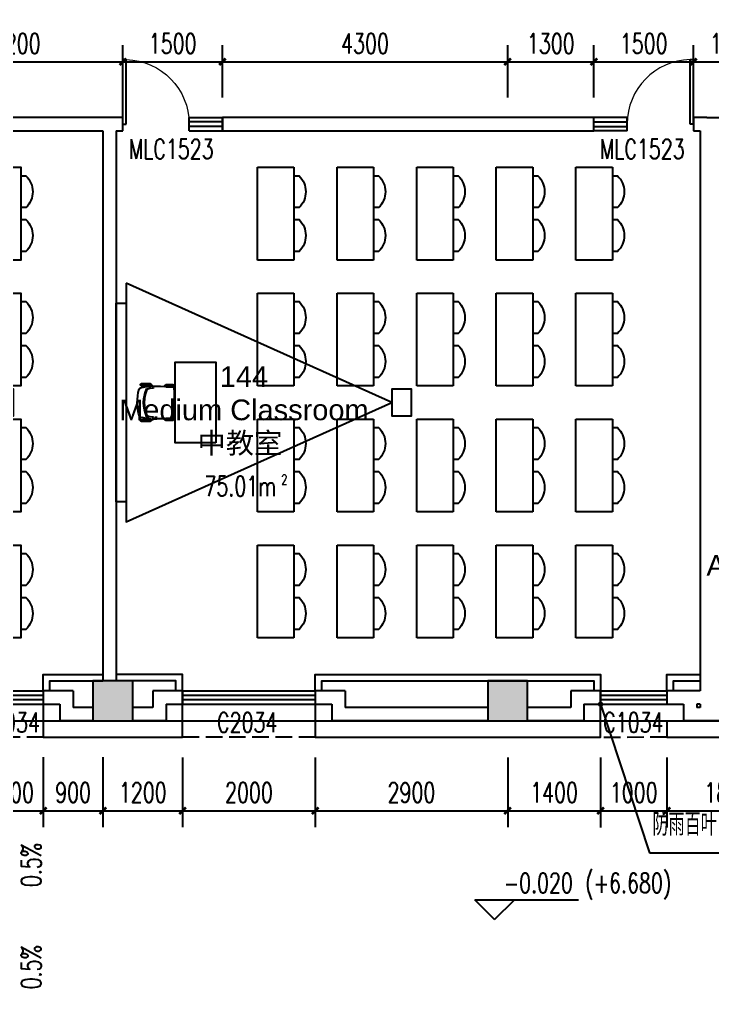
# Model space of a CAD drawing. Header units: inches. Extents: x -97096 to 280004, y -37912 to 97116.
# Drawn here: x -28359 to -17912, y 25900 to 40579 of the extents above; entities that cross this region are included whole.
import ezdxf
from ezdxf.enums import TextEntityAlignment as Align

# ---------------------------------------------------------------- set-up
doc = ezdxf.new("R2010")
doc.units = ezdxf.units.IN
doc.header["$LTSCALE"] = 1000
doc.header["$MEASUREMENT"] = 0
doc.linetypes.add('DASH', pattern=[0.35, 0.25, -0.1])
for name, color, linetype in [('A-DETL-NOTE', 1, 'Continuous'), ('an-above', 253, 'DASH'), ('an-furniture', 253, 'Continuous'), ('COLUMN', 2, 'Continuous'), ('DIM_ELEV', 3, 'Continuous'), ('DIM_LEAD', 3, 'Continuous'), ('DIM_SYMB', 3, 'Continuous'), ('PUB_DIM', 3, 'Continuous'), ('PUB_HATCH', 253, 'Continuous'), ('PUB_TEXT', 7, 'Continuous'), ('SEE', 5, 'Continuous'), ('SLAB', 60, 'Continuous'), ('SPACE', 7, 'Continuous'), ('SURFACE', 6, 'Continuous'), ('SURFACE-INT', 62, 'Continuous'), ('WALL', 2, 'Continuous'), ('WINDOW', 4, 'Continuous'), ('WINDOW_TEXT', 7, 'Continuous')]:
    doc.layers.add(name, color=color, linetype=linetype)
doc.styles.add('510p-01$0$Arial_2', font='arial.ttf', dxfattribs={"height": 6.392964})
doc.styles.add('_TCH_DIM', font='SIMPLEX', dxfattribs={"bigfont": 'GBCBIG'})
doc.styles.add('_TCH_DIM_T3', font='SIMPLEX', dxfattribs={"width": 0.705882, "bigfont": 'GBCBIG'})
doc.styles.add('_TCH_SPACE', font='SIMPLEX', dxfattribs={"bigfont": 'GBCBIG'})
doc.styles.add('_TCH_WINDOW', font='SIMPLEX', dxfattribs={"bigfont": 'GBCBIG'})
doc.dimstyles.new('_TCH_ARCH&&100', dxfattribs={"dimtxt": 297.5, "dimasz": 100, "dimexe": 250, "dimexo": 300, "dimgap": 126.25, "dimtad": 1, "dimdec": 0, "dimzin": 0, "dimdsep": 46, "dimtxsty": '_TCH_DIM_T3', "dimblk": 'ARCHTICK', "dimcen": 0.09, "dimclrt": 7, "dimazin": 2, "dimtfac": 1, "dimtdec": 0, "dimtix": 1, "dimtmove": 2, "dimatfit": 3, "dimfxl": 1, "dimtolj": 1, "dimtzin": 0, "dimarcsym": 0})

# ---------------------------------------------------------------- blocks, each defined once
blk = doc.blocks.new('sm-clsrm')
at = {"layer": 'an-furniture'}
for points in [[(-4013, 1850), (-4563, 1850), (-4563, 3250), (-4013, 3250)], [(-2813, 1850), (-3363, 1850), (-3363, 3250), (-2813, 3250)], [(-1613, 1850), (-2163, 1850), (-2163, 3250), (-1613, 3250)], [(-152, -2100), (-152, 1500), (-4152, -300), (-4152, -100), (-4452, -100), (-4452, -500), (-4152, -500), (-4152, -300)], [(-4013, -50), (-4563, -50), (-4563, 1350), (-4013, 1350)], [(-2813, -50), (-3363, -50), (-3363, 1350), (-2813, 1350)], [(-1613, -50), (-2163, -50), (-2163, 1350), (-1613, 1350)], [(-152, 1200), (0, 1200), (0, -1800), (-152, -1800)], [(-4013, -1950), (-4563, -1950), (-4563, -550), (-4013, -550)], [(-2813, -1950), (-3363, -1950), (-3363, -550), (-2813, -550)], [(-1613, -1950), (-2163, -1950), (-2163, -550), (-1613, -550)], [(-4013, -3850), (-4563, -3850), (-4563, -2450), (-4013, -2450)], [(-2813, -3850), (-3363, -3850), (-3363, -2450), (-2813, -2450)], [(-1613, -3850), (-2163, -3850), (-2163, -2450), (-1613, -2450)]]:
    blk.add_lwpolyline(points, close=True, dxfattribs=at)
for points in [[(-4563, 2640), (-4639, 2640, -0.421053), (-4639, 3122), (-4563, 3122)], [(-3363, 2640), (-3439, 2640, -0.421053), (-3439, 3122), (-3363, 3122)], [(-2163, 2640), (-2239, 2640, -0.421053), (-2239, 3122), (-2163, 3122)], [(-4563, 1978), (-4639, 1978, -0.421053), (-4639, 2460), (-4563, 2460)], [(-3363, 1978), (-3439, 1978, -0.421053), (-3439, 2460), (-3363, 2460)], [(-2163, 1978), (-2239, 1978, -0.421053), (-2239, 2460), (-2163, 2460)], [(-4563, 740), (-4639, 740, -0.421053), (-4639, 1222), (-4563, 1222)], [(-3363, 740), (-3439, 740, -0.421053), (-3439, 1222), (-3363, 1222)], [(-2163, 740), (-2239, 740, -0.421053), (-2239, 1222), (-2163, 1222)], [(-4563, 78), (-4639, 78, -0.421053), (-4639, 560), (-4563, 560)], [(-3363, 78), (-3439, 78, -0.421053), (-3439, 560), (-3363, 560)], [(-2163, 78), (-2239, 78, -0.421053), (-2239, 560), (-2163, 560)], [(-4563, -1160), (-4639, -1160, -0.421053), (-4639, -678), (-4563, -678)], [(-3363, -1160), (-3439, -1160, -0.421053), (-3439, -678), (-3363, -678)], [(-2163, -1160), (-2239, -1160, -0.421053), (-2239, -678), (-2163, -678)], [(-4563, -1822), (-4639, -1822, -0.421053), (-4639, -1340), (-4563, -1340)], [(-3363, -1822), (-3439, -1822, -0.421053), (-3439, -1340), (-3363, -1340)], [(-2163, -1822), (-2239, -1822, -0.421053), (-2239, -1340), (-2163, -1340)], [(-4563, -3060), (-4639, -3060, -0.421053), (-4639, -2578), (-4563, -2578)], [(-3363, -3060), (-3439, -3060, -0.421053), (-3439, -2578), (-3363, -2578)], [(-2163, -3060), (-2239, -3060, -0.421053), (-2239, -2578), (-2163, -2578)], [(-4563, -3722), (-4639, -3722, -0.421053), (-4639, -3240), (-4563, -3240)], [(-3363, -3722), (-3439, -3722, -0.421053), (-3439, -3240), (-3363, -3240)], [(-2163, -3722), (-2239, -3722, -0.421053), (-2239, -3240), (-2163, -3240)]]:
    blk.add_lwpolyline(points, format="xyb", dxfattribs=at)
blk = doc.blocks.new('Chair_Meeting - 4 Legs - 4 Legs-394861-Furniture Plan - Level 2')
at = {"layer": 'an-furniture'}
for p, q in [((-10.57, 10.31), (-10.57, 6.03)), ((-10.57, 10.31), (-10.57, 6.03)), ((-9.83, -4.1), (-9.26, 9.91)), ((-9.7, 10.3), (-9.7, 6.03)), ((-9.7, 6.03), (-9.7, 10.3)), ((-9.26, 9.91), (-9.42, 5.89)), ((9.26, 9.91), (9.83, -4.1)), ((9.42, 5.89), (9.26, 9.91)), ((9.7, 10.31), (9.7, 6.03)), ((9.7, 10.31), (9.7, 6.03)), ((10.57, 10.31), (10.57, 6.03)), ((10.57, 6.03), (10.57, 10.31)), ((-9.46, 5.01), (-9.75, -2.13)), ((9.75, -2.13), (9.46, 5.01)), ((-11.06, -8.69), (-11.06, -3.19)), ((-11.06, -3.19), (-11.06, -8.69)), ((-10.2, -8.69), (-10.2, -3.19)), ((-10.2, -8.69), (-10.2, -3.19)), ((-9.78, -3.01), (-9.83, -4.1)), ((-8.9, -8.24), (-9.78, -4.61)), ((-9.78, -4.61), (-8.9, -8.24)), ((-8.65, -1.32), (-8.37, -5.28)), ((-8.56, -1.36), (-8.65, -1.32)), ((-8.37, -4.16), (-8.56, -1.36)), ((8.37, -5.28), (8.65, -1.32)), ((8.58, -1.38), (8.37, -4.16)), ((8.65, -1.32), (8.58, -1.38)), ((9.78, -4.61), (8.9, -8.24)), ((8.9, -8.24), (9.78, -4.61)), ((9.83, -4.1), (9.78, -3.01)), ((10.2, -8.69), (10.2, -3.19)), ((10.2, -3.19), (10.2, -8.69)), ((11.06, -3.18), (11.06, -8.69)), ((11.06, -8.69), (11.06, -3.18))]:
    blk.add_line(p, q, dxfattribs=at)
for centre, radius, start, end in [((-10.13, 10.31), 0.433, 359.14352, 180.00019), ((-10.13, 10.31), 0.433, 359.14352, 180.00019), ((-9.6, 6.08), 0.966, 183.3749, 251.6818), ((-9.6, 6.08), 0.966, 183.3749, 251.6818), ((-8.94, 7.23), 1.42, 237.70348, 250.26494), ((-8.94, 7.23), 1.42, 237.70348, 250.26494), ((-8.41, 9.88), 0.851, 94.78127, 177.66091), ((-8.41, 9.88), 0.851, 94.78127, 177.66091), ((0, -123.39), 134.39, 86.38335, 93.61673), ((0, -123.39), 134.39, 86.38335, 93.61673), ((8.41, 9.88), 0.851, 2.33909, 85.22869), ((8.41, 9.88), 0.851, 2.33909, 85.22869), ((8.94, 7.23), 1.42, 289.73506, 302.29421), ((8.94, 7.23), 1.42, 289.73506, 302.29421), ((10.13, 10.31), 0.433, 360, 180), ((10.13, 10.31), 0.433, 360, 180), ((9.6, 6.08), 0.966, 288.3182, 356.57384), ((9.6, 6.08), 0.966, 288.3182, 356.57384), ((-8.9, 7.31), 2.37, 244.93984, 256.48706), ((-8.9, 7.31), 2.37, 244.93984, 256.48706), ((8.9, 7.31), 2.37, 283.51294, 295.06016), ((8.9, 7.31), 2.37, 283.51294, 295.06016), ((-10.1, -3.24), 0.966, 108.3182, 176.67773), ((-10.1, -3.24), 0.966, 108.3182, 176.67773), ((-9.4, -4.47), 2.37, 98.47222, 115.06016), ((-9.4, -4.47), 2.37, 98.47222, 115.06016), ((-9.44, -4.39), 1.42, 104.16088, 122.29898), ((-9.44, -4.39), 1.42, 104.16088, 122.29898), ((-8, -4.18), 1.83, 177.37459, 193.56473), ((-8, -4.18), 1.83, 177.37459, 193.56473), ((-7.35, -4.09), 1.03, 184.22887, 245.71549), ((0, 11.33), 18.6, 243.26965, 296.73035), ((0, 12.2), 18.89, 245.71549, 294.28451), ((7.35, -4.09), 1.03, 294.28451, 355.77113), ((9.4, -4.47), 2.37, 64.93984, 81.52778), ((9.4, -4.47), 2.37, 64.93984, 81.52778), ((9.44, -4.39), 1.42, 57.70332, 75.83912), ((9.44, -4.39), 1.42, 57.70332, 75.83912), ((8, -4.18), 1.83, 346.43527, 2.62541), ((8, -4.18), 1.83, 346.43527, 2.62541), ((10.1, -3.24), 0.966, 3.37434, 71.6818), ((10.1, -3.24), 0.966, 3.37434, 71.6818), ((-10.63, -8.69), 0.433, 179.99981, 0.85648), ((-10.63, -8.69), 0.433, 179.99981, 0.85648), ((-12.97, -8.88), 4.12, 359.76571, 9.03869), ((-12.97, -8.88), 4.12, 359.76571, 9.03869), ((-7.86, -8.8), 0.999, 185.89884, 251.31547), ((-7.86, -8.8), 0.999, 185.89884, 251.31547), ((0.02, 16.53), 27.53, 252.66461, 286.63646), ((0.02, 16.53), 27.53, 252.66461, 286.63646), ((7.63, -8.63), 1.24, 282.81665, 359.2944), ((7.63, -8.63), 1.24, 282.81665, 359.2944), ((10.75, -8.59), 1.87, 169.25743, 181.76414), ((10.75, -8.59), 1.87, 169.25743, 181.76414), ((10.63, -8.69), 0.433, 180, 0), ((10.63, -8.69), 0.433, 180, 360)]:
    blk.add_arc(centre, radius, start, end, dxfattribs=at)
blk = doc.blocks.new('A$C17142BBB')
at = {"layer": 'an-furniture'}
for p, q in [((0, 0), (0, -1400)), ((550, 0), (0, 0)), ((550, -1400), (550, 0)), ((0, -1400), (550, -1400))]:
    blk.add_line(p, q, dxfattribs=at)
for points in [[(550, -610), (626, -610, 0.421053), (626, -128), (550, -128)], [(550, -1272), (626, -1272, 0.421053), (626, -790), (550, -790)]]:
    blk.add_lwpolyline(points, format="xyb", dxfattribs=at)
blk = doc.blocks.new('A$C48EF64DD')
at = {"layer": 'an-furniture'}
for points in [[(152, -2100), (152, 1500), (4152, -300), (4152, -100), (4452, -100), (4452, -500), (4152, -500), (4152, -300)], [(152, 1200), (0, 1200), (0, -1800), (152, -1800)], [(1500, 310), (890, 310), (890, -910), (1500, -910)]]:
    blk.add_lwpolyline(points, close=True, dxfattribs=at)
at = {"layer": 'an-above'}
for p in [(2129, 3250), (3329, 3250), (4529, 3250), (5729, 3250), (6929, 3250), (2129, 1350), (3329, 1350), (4529, 1350), (5729, 1350), (6929, 1350), (2129, -550), (3329, -550), (4529, -550), (5729, -550), (6929, -550), (2129, -2450), (3329, -2450), (4529, -2450), (5729, -2450), (6929, -2450)]:
    blk.add_blockref('A$C17142BBB', p, dxfattribs=at)
at = {"layer": 'an-furniture', "xscale": 25.4, "yscale": 25.4, "zscale": 25.4, "rotation": 269.9999425027609}
blk.add_blockref('Chair_Meeting - 4 Legs - 4 Legs-394861-Furniture Plan - Level 2', (596, -300), dxfattribs=at)
blk = doc.blocks.new('510p-01$0$material tag')
blk = doc.blocks.new('_ArchTick')
at = {"color": 0, "linetype": 'ByBlock', "const_width": 0.4}
blk.add_lwpolyline([(-0.5, -0.5), (0.5, 0.5)], dxfattribs=at)
blk = doc.blocks.new('*D418')
at = {"layer": 'Defpoints', "color": 0, "transparency": 16777216}
for p in [(-26800, 39941), (-30000, 39100), (-26800, 39100)]:
    blk.add_point(p, dxfattribs=at)
at = {"layer": 'PUB_DIM', "color": 0, "lineweight": -2, "transparency": 16777216}
for p, q in [((-30000, 39400), (-30000, 40191)), ((-26800, 39400), (-26800, 40191)), ((-30000, 39941), (-26800, 39941))]:
    blk.add_line(p, q, dxfattribs=at)
at = {"layer": 'PUB_DIM', "color": 0, "lineweight": -2, "transparency": 16777216, "xscale": 100, "yscale": 100, "zscale": 100, "rotation": 180}
blk.add_blockref('_ArchTick', (-30000, 39941), dxfattribs=at)
at = {"layer": 'PUB_DIM', "color": 0, "lineweight": -2, "transparency": 16777216, "xscale": 100, "yscale": 100, "zscale": 100}
blk.add_blockref('_ArchTick', (-26800, 39941), dxfattribs=at)
at = {"layer": 'PUB_DIM', "color": 7, "transparency": 16777216, "insert": (-28400, 40216), "char_height": 297.5, "attachment_point": 5, "style": '_TCH_DIM_T3'}
blk.add_mtext('\\A1;3200', dxfattribs=at)
blk = doc.blocks.new('*D419')
at = {"layer": 'Defpoints', "color": 0, "transparency": 16777216}
for p in [(-25300, 39941), (-26800, 39100), (-25300, 39100)]:
    blk.add_point(p, dxfattribs=at)
at = {"layer": 'PUB_DIM', "color": 0, "lineweight": -2, "transparency": 16777216}
for p, q in [((-26800, 39400), (-26800, 40191)), ((-25300, 39400), (-25300, 40191)), ((-26800, 39941), (-25300, 39941))]:
    blk.add_line(p, q, dxfattribs=at)
at = {"layer": 'PUB_DIM', "color": 0, "lineweight": -2, "transparency": 16777216, "xscale": 100, "yscale": 100, "zscale": 100, "rotation": 180}
blk.add_blockref('_ArchTick', (-26800, 39941), dxfattribs=at)
at = {"layer": 'PUB_DIM', "color": 0, "lineweight": -2, "transparency": 16777216, "xscale": 100, "yscale": 100, "zscale": 100}
blk.add_blockref('_ArchTick', (-25300, 39941), dxfattribs=at)
at = {"layer": 'PUB_DIM', "color": 7, "transparency": 16777216, "insert": (-26050, 40216), "char_height": 297.5, "attachment_point": 5, "style": '_TCH_DIM_T3'}
blk.add_mtext('\\A1;1500', dxfattribs=at)
blk = doc.blocks.new('*D420')
at = {"layer": 'Defpoints', "color": 0, "transparency": 16777216}
for p in [(-21000, 39941), (-25300, 39100), (-21000, 39100)]:
    blk.add_point(p, dxfattribs=at)
at = {"layer": 'PUB_DIM', "color": 0, "lineweight": -2, "transparency": 16777216}
for p, q in [((-25300, 39400), (-25300, 40191)), ((-21000, 39400), (-21000, 40191)), ((-25300, 39941), (-21000, 39941))]:
    blk.add_line(p, q, dxfattribs=at)
at = {"layer": 'PUB_DIM', "color": 0, "lineweight": -2, "transparency": 16777216, "xscale": 100, "yscale": 100, "zscale": 100, "rotation": 180}
blk.add_blockref('_ArchTick', (-25300, 39941), dxfattribs=at)
at = {"layer": 'PUB_DIM', "color": 0, "lineweight": -2, "transparency": 16777216, "xscale": 100, "yscale": 100, "zscale": 100}
blk.add_blockref('_ArchTick', (-21000, 39941), dxfattribs=at)
at = {"layer": 'PUB_DIM', "color": 7, "transparency": 16777216, "insert": (-23150, 40216), "char_height": 297.5, "attachment_point": 5, "style": '_TCH_DIM_T3'}
blk.add_mtext('\\A1;4300', dxfattribs=at)
blk = doc.blocks.new('*D421')
at = {"layer": 'Defpoints', "color": 0, "transparency": 16777216}
for p in [(-19700, 39941), (-21000, 39100), (-19700, 39100)]:
    blk.add_point(p, dxfattribs=at)
at = {"layer": 'PUB_DIM', "color": 0, "lineweight": -2, "transparency": 16777216}
for p, q in [((-21000, 39400), (-21000, 40191)), ((-19700, 39400), (-19700, 40191)), ((-21000, 39941), (-19700, 39941))]:
    blk.add_line(p, q, dxfattribs=at)
at = {"layer": 'PUB_DIM', "color": 0, "lineweight": -2, "transparency": 16777216, "xscale": 100, "yscale": 100, "zscale": 100, "rotation": 180}
blk.add_blockref('_ArchTick', (-21000, 39941), dxfattribs=at)
at = {"layer": 'PUB_DIM', "color": 0, "lineweight": -2, "transparency": 16777216, "xscale": 100, "yscale": 100, "zscale": 100}
blk.add_blockref('_ArchTick', (-19700, 39941), dxfattribs=at)
at = {"layer": 'PUB_DIM', "color": 7, "transparency": 16777216, "insert": (-20350, 40216), "char_height": 297.5, "attachment_point": 5, "style": '_TCH_DIM_T3'}
blk.add_mtext('\\A1;1300', dxfattribs=at)
blk = doc.blocks.new('*D422')
at = {"layer": 'Defpoints', "color": 0, "transparency": 16777216}
for p in [(-18200, 39941), (-19700, 39100), (-18200, 39100)]:
    blk.add_point(p, dxfattribs=at)
at = {"layer": 'PUB_DIM', "color": 0, "lineweight": -2, "transparency": 16777216}
for p, q in [((-19700, 39400), (-19700, 40191)), ((-18200, 39400), (-18200, 40191)), ((-19700, 39941), (-18200, 39941))]:
    blk.add_line(p, q, dxfattribs=at)
at = {"layer": 'PUB_DIM', "color": 0, "lineweight": -2, "transparency": 16777216, "xscale": 100, "yscale": 100, "zscale": 100, "rotation": 180}
blk.add_blockref('_ArchTick', (-19700, 39941), dxfattribs=at)
at = {"layer": 'PUB_DIM', "color": 0, "lineweight": -2, "transparency": 16777216, "xscale": 100, "yscale": 100, "zscale": 100}
blk.add_blockref('_ArchTick', (-18200, 39941), dxfattribs=at)
at = {"layer": 'PUB_DIM', "color": 7, "transparency": 16777216, "insert": (-18950, 40216), "char_height": 297.5, "attachment_point": 5, "style": '_TCH_DIM_T3'}
blk.add_mtext('\\A1;1500', dxfattribs=at)
blk = doc.blocks.new('*D423')
at = {"layer": 'Defpoints', "color": 0, "transparency": 16777216}
for p in [(-16984, 39941), (-18200, 39100), (-16984, 39100)]:
    blk.add_point(p, dxfattribs=at)
at = {"layer": 'PUB_DIM', "color": 0, "lineweight": -2, "transparency": 16777216}
for p, q in [((-18200, 39400), (-18200, 40191)), ((-16984, 39400), (-16984, 40191)), ((-18200, 39941), (-16984, 39941))]:
    blk.add_line(p, q, dxfattribs=at)
at = {"layer": 'PUB_DIM', "color": 0, "lineweight": -2, "transparency": 16777216, "xscale": 100, "yscale": 100, "zscale": 100, "rotation": 180}
blk.add_blockref('_ArchTick', (-18200, 39941), dxfattribs=at)
at = {"layer": 'PUB_DIM', "color": 0, "lineweight": -2, "transparency": 16777216, "xscale": 100, "yscale": 100, "zscale": 100}
blk.add_blockref('_ArchTick', (-16984, 39941), dxfattribs=at)
at = {"layer": 'PUB_DIM', "color": 7, "transparency": 16777216, "insert": (-17592, 40216), "char_height": 297.5, "attachment_point": 5, "style": '_TCH_DIM_T3'}
blk.add_mtext('\\A1;1216', dxfattribs=at)
blk = doc.blocks.new('*D465')
at = {"layer": 'Defpoints', "color": 0, "transparency": 16777216}
for p in [(-29000, 29749), (-28000, 29749), (-28000, 28643)]:
    blk.add_point(p, dxfattribs=at)
at = {"layer": 'PUB_DIM', "color": 0, "lineweight": -2, "transparency": 16777216}
for p, q in [((-29000, 29449), (-29000, 28393)), ((-28000, 29449), (-28000, 28393)), ((-29000, 28643), (-28000, 28643))]:
    blk.add_line(p, q, dxfattribs=at)
at = {"layer": 'PUB_DIM', "color": 0, "lineweight": -2, "transparency": 16777216, "xscale": 100, "yscale": 100, "zscale": 100}
for p, rotation in [((-29000, 28643), 179.9965675567385), ((-28000, 28643), 359.9965675567385)]:
    blk.add_blockref('_ArchTick', p, dxfattribs=dict(at, rotation=rotation))
at = {"layer": 'PUB_DIM', "color": 7, "transparency": 16777216, "insert": (-28500, 28918), "char_height": 297.5, "attachment_point": 5, "rotation": 359.9966, "style": '_TCH_DIM_T3'}
blk.add_mtext('\\A1;1000', dxfattribs=at)
blk = doc.blocks.new('*D466')
at = {"layer": 'Defpoints', "color": 0, "transparency": 16777216}
for p in [(-28000, 29749), (-27100, 29749), (-27100, 28643)]:
    blk.add_point(p, dxfattribs=at)
at = {"layer": 'PUB_DIM', "color": 0, "lineweight": -2, "transparency": 16777216}
for p, q in [((-28000, 29449), (-28000, 28393)), ((-27100, 29449), (-27100, 28393)), ((-28000, 28643), (-27100, 28643))]:
    blk.add_line(p, q, dxfattribs=at)
at = {"layer": 'PUB_DIM', "color": 0, "lineweight": -2, "transparency": 16777216, "xscale": 100, "yscale": 100, "zscale": 100}
for p, rotation in [((-28000, 28643), 179.9965675567383), ((-27100, 28643), 359.9965675567383)]:
    blk.add_blockref('_ArchTick', p, dxfattribs=dict(at, rotation=rotation))
at = {"layer": 'PUB_DIM', "color": 7, "transparency": 16777216, "insert": (-27550, 28918), "char_height": 297.5, "attachment_point": 5, "rotation": 359.9966, "style": '_TCH_DIM_T3'}
blk.add_mtext('\\A1;900', dxfattribs=at)
blk = doc.blocks.new('*D467')
at = {"layer": 'Defpoints', "color": 0, "transparency": 16777216}
for p in [(-27100, 29749), (-25900, 29748), (-25900, 28643)]:
    blk.add_point(p, dxfattribs=at)
at = {"layer": 'PUB_DIM', "color": 0, "lineweight": -2, "transparency": 16777216}
for p, q in [((-27100, 29449), (-27100, 28393)), ((-25900, 29448), (-25900, 28393)), ((-27100, 28643), (-25900, 28643))]:
    blk.add_line(p, q, dxfattribs=at)
at = {"layer": 'PUB_DIM', "color": 0, "lineweight": -2, "transparency": 16777216, "xscale": 100, "yscale": 100, "zscale": 100}
for p, rotation in [((-27100, 28643), 179.9965675567383), ((-25900, 28643), 359.9965675567383)]:
    blk.add_blockref('_ArchTick', p, dxfattribs=dict(at, rotation=rotation))
at = {"layer": 'PUB_DIM', "color": 7, "transparency": 16777216, "insert": (-26500, 28918), "char_height": 297.5, "attachment_point": 5, "rotation": 359.9966, "style": '_TCH_DIM_T3'}
blk.add_mtext('\\A1;1200', dxfattribs=at)
blk = doc.blocks.new('*D468')
at = {"layer": 'Defpoints', "color": 0, "transparency": 16777216}
for p in [(-25900, 29748), (-23900, 29748), (-23900, 28643)]:
    blk.add_point(p, dxfattribs=at)
at = {"layer": 'PUB_DIM', "color": 0, "lineweight": -2, "transparency": 16777216}
for p, q in [((-25900, 29448), (-25900, 28393)), ((-23900, 29448), (-23900, 28393)), ((-25900, 28643), (-23900, 28643))]:
    blk.add_line(p, q, dxfattribs=at)
at = {"layer": 'PUB_DIM', "color": 0, "lineweight": -2, "transparency": 16777216, "xscale": 100, "yscale": 100, "zscale": 100}
for p, rotation in [((-25900, 28643), 179.9965675567384), ((-23900, 28643), 359.9965675567384)]:
    blk.add_blockref('_ArchTick', p, dxfattribs=dict(at, rotation=rotation))
at = {"layer": 'PUB_DIM', "color": 7, "transparency": 16777216, "insert": (-24900, 28918), "char_height": 297.5, "attachment_point": 5, "rotation": 359.9966, "style": '_TCH_DIM_T3'}
blk.add_mtext('\\A1;2000', dxfattribs=at)
blk = doc.blocks.new('*D469')
at = {"layer": 'Defpoints', "color": 0, "transparency": 16777216}
for p in [(-23900, 29748), (-21000, 29748), (-21000, 28643)]:
    blk.add_point(p, dxfattribs=at)
at = {"layer": 'PUB_DIM', "color": 0, "lineweight": -2, "transparency": 16777216}
for p, q in [((-23900, 29448), (-23900, 28393)), ((-21000, 29448), (-21000, 28393)), ((-23900, 28643), (-21000, 28643))]:
    blk.add_line(p, q, dxfattribs=at)
at = {"layer": 'PUB_DIM', "color": 0, "lineweight": -2, "transparency": 16777216, "xscale": 100, "yscale": 100, "zscale": 100}
for p, rotation in [((-23900, 28643), 179.9965675567384), ((-21000, 28643), 359.9965675567384)]:
    blk.add_blockref('_ArchTick', p, dxfattribs=dict(at, rotation=rotation))
at = {"layer": 'PUB_DIM', "color": 7, "transparency": 16777216, "insert": (-22450, 28918), "char_height": 297.5, "attachment_point": 5, "rotation": 359.9966, "style": '_TCH_DIM_T3'}
blk.add_mtext('\\A1;2900', dxfattribs=at)
blk = doc.blocks.new('*D470')
at = {"layer": 'Defpoints', "color": 0, "transparency": 16777216}
for p in [(-21000, 29748), (-19600, 29748), (-19600, 28642)]:
    blk.add_point(p, dxfattribs=at)
at = {"layer": 'PUB_DIM', "color": 0, "lineweight": -2, "transparency": 16777216}
for p, q in [((-21000, 29448), (-21000, 28393)), ((-19600, 29448), (-19600, 28392)), ((-21000, 28643), (-19600, 28642))]:
    blk.add_line(p, q, dxfattribs=at)
at = {"layer": 'PUB_DIM', "color": 0, "lineweight": -2, "transparency": 16777216, "xscale": 100, "yscale": 100, "zscale": 100}
for p, rotation in [((-21000, 28643), 179.9965675567383), ((-19600, 28642), 359.9965675567383)]:
    blk.add_blockref('_ArchTick', p, dxfattribs=dict(at, rotation=rotation))
at = {"layer": 'PUB_DIM', "color": 7, "transparency": 16777216, "insert": (-20300, 28918), "char_height": 297.5, "attachment_point": 5, "rotation": 359.9966, "style": '_TCH_DIM_T3'}
blk.add_mtext('\\A1;1400', dxfattribs=at)
blk = doc.blocks.new('*D471')
at = {"layer": 'Defpoints', "color": 0, "transparency": 16777216}
for p in [(-19600, 29748), (-18600, 29748), (-18600, 28642)]:
    blk.add_point(p, dxfattribs=at)
at = {"layer": 'PUB_DIM', "color": 0, "lineweight": -2, "transparency": 16777216}
for p, q in [((-19600, 29448), (-19600, 28392)), ((-18600, 29448), (-18600, 28392)), ((-19600, 28642), (-18600, 28642))]:
    blk.add_line(p, q, dxfattribs=at)
at = {"layer": 'PUB_DIM', "color": 0, "lineweight": -2, "transparency": 16777216, "xscale": 100, "yscale": 100, "zscale": 100}
for p, rotation in [((-19600, 28642), 179.9965675567384), ((-18600, 28642), 359.9965675567384)]:
    blk.add_blockref('_ArchTick', p, dxfattribs=dict(at, rotation=rotation))
at = {"layer": 'PUB_DIM', "color": 7, "transparency": 16777216, "insert": (-19100, 28917), "char_height": 297.5, "attachment_point": 5, "rotation": 359.9966, "style": '_TCH_DIM_T3'}
blk.add_mtext('\\A1;1000', dxfattribs=at)
blk = doc.blocks.new('*D472')
at = {"layer": 'Defpoints', "color": 0, "transparency": 16777216}
for p in [(-18600, 29748), (-16750, 29748), (-16750, 28642)]:
    blk.add_point(p, dxfattribs=at)
at = {"layer": 'PUB_DIM', "color": 0, "lineweight": -2, "transparency": 16777216}
for p, q in [((-18600, 29448), (-18600, 28392)), ((-16750, 29448), (-16750, 28392)), ((-18600, 28642), (-16750, 28642))]:
    blk.add_line(p, q, dxfattribs=at)
at = {"layer": 'PUB_DIM', "color": 0, "lineweight": -2, "transparency": 16777216, "xscale": 100, "yscale": 100, "zscale": 100}
for p, rotation in [((-18600, 28642), 179.9965675567383), ((-16750, 28642), 359.9965675567383)]:
    blk.add_blockref('_ArchTick', p, dxfattribs=dict(at, rotation=rotation))
at = {"layer": 'PUB_DIM', "color": 7, "transparency": 16777216, "insert": (-17675, 28917), "char_height": 297.5, "attachment_point": 5, "rotation": 359.9966, "style": '_TCH_DIM_T3'}
blk.add_mtext('\\A1;1850', dxfattribs=at)
blk = doc.blocks.new('_FZH')
blk.add_lwpolyline([(-0.5, -0.5), (0.5, -0.5), (0.5, 0.5), (-0.5, 0.5)], close=True)
at = {"layer": 'PUB_HATCH'}
blk.add_solid([(-0.5, -0.5), (0.5, -0.5), (-0.5, 0.5), (0.5, 0.5)], dxfattribs=at)
blk = doc.blocks.new('$DorLib2D$00000001')
for p, q in [((0.45, 0.975), (0.5, 0.975)), ((0.45, 0), (0.45, 0.975)), ((0.5, 0), (0.5, 0.975)), ((0.5, 0), (0.45, 0))]:
    blk.add_line(p, q)
at = {"lineweight": 13}
blk.add_arc((0.475, 0), 0.975, 91.4693, 180, dxfattribs=at)
blk = doc.blocks.new('$TCHSYS$WIN2D')
for p, q in [((-0.5, 0.5), (0.5, 0.5)), ((-0.5, 0.5), (-0.5, -0.5)), ((0.5, 0.5), (0.5, -0.5)), ((0.5, 0.1667), (-0.5, 0.1667)), ((0.5, -0.1667), (-0.5, -0.1667)), ((-0.5, -0.5), (0.5, -0.5))]:
    blk.add_line(p, q)

msp = doc.modelspace()

# ---------------------------------------------------------------- linework, layer by layer
at = {"layer": 'DIM_ELEV'}
for p, q in [((-21196, 27000), (-21496, 27300)), ((-21496, 27300), (-19931, 27300)), ((-21196, 27000), (-20896, 27300))]:
    msp.add_line(p, q, dxfattribs=at)
at = {"layer": 'DIM_LEAD'}
for p, q in [((-19600, 30250), (-18861.2, 28006.8)), ((-18861.2, 28006.8), (-15990.2, 28006.8))]:
    msp.add_line(p, q, dxfattribs=at)
at = {"layer": 'DIM_LEAD', "const_width": 40}
msp.add_lwpolyline([(-19606.3, 30269, 1), (-19593.7, 30231, 1)], format="xyb", close=True, dxfattribs=at)
at = {"layer": 'DIM_SYMB'}
for points in [[(-27929, 28602.4, 0, 0, 0), (-27929, 27360.1, 80, 0, 0), (-27929, 27060.1, 0, 0, 0)], [(-27929, 25517.8, 0, 0, 0), (-27929, 26760.1, 80, 0, 0), (-27929, 27060.1, 0, 0, 0)]]:
    msp.add_lwpolyline(points, format="xyseb", dxfattribs=at)
at = {"layer": 'SEE', "linetype": 'DASH'}
for p, q in [((-28000, 29750), (-29000, 29750.1)), ((-23900, 29750.2), (-25900, 29750)), ((-18600, 29750), (-19600, 29749.9))]:
    msp.add_line(p, q, dxfattribs=at)
at = {"layer": 'SLAB'}
msp.add_lwpolyline([(10489, 49200), (-12200, 49200), (-12200, 48450), (-12800, 48450), (-12800, 60000), (-45700, 60000), (-45700, 48000), (-24250, 48000), (-24250, 42000), (-54700, 42000), (-54700, 30000), (-16750, 30000), (-16750, 24000)], dxfattribs=at)
at = {"layer": 'SURFACE'}
for points in [[(-28000, 30250), (-28000, 29750), (-25900, 29750), (-25900, 30250)], [(-23900, 30250), (-23900, 29750), (-19600, 29750), (-19600, 30250)], [(-18600, 30000), (-18600, 29750), (-15114.3, 29750), (-15163.8, 30000)]]:
    msp.add_lwpolyline(points, dxfattribs=at)
at = {"layer": 'SURFACE-INT'}
for points in [[(-28000, 30450), (-28000, 30700), (-27100, 30700)], [(-25900, 30450), (-25900, 30700), (-26900, 30700)], [(-23900, 30450), (-23900, 30700), (-19600, 30700), (-19600, 30450)], [(-18600, 30450), (-18600, 30700), (-18100, 30700)], [(-27900, 30450), (-27900, 30600), (-27100, 30600)], [(-26000, 30450), (-26000, 30600), (-26900, 30600)], [(-23800, 30450), (-23800, 30600), (-19700, 30600), (-19700, 30450)], [(-18500, 30450), (-18500, 30600), (-18100, 30600)]]:
    msp.add_lwpolyline(points, dxfattribs=at)
at = {"layer": 'WALL'}
for p, q in [((-27000, 39100), (-31300, 39100)), ((-26800, 39100), (-27000, 39100)), ((-26800, 38900), (-26800, 39100)), ((-19700, 39100), (-25300, 39100)), ((-25300, 39100), (-25300, 38900)), ((-19700, 38900), (-19700, 39100)), ((-18000, 39100), (-18200, 39100)), ((-18200, 39100), (-18200, 38900)), ((-18000, 39100), (-16984.3, 39100)), ((-31300, 38900), (-27100, 38900)), ((-27100, 38900), (-27100, 30600)), ((-26900, 38900), (-26900, 30600)), ((-26900, 38900), (-26800, 38900)), ((-25300, 38900), (-19700, 38900)), ((-18200, 38900), (-18100, 38900)), ((-18100, 38900), (-18100, 37900)), ((-18100, 37900), (-18100, 37900)), ((-18100, 37900), (-18100, 37700)), ((-18100, 37700), (-18100, 37700)), ((-18100, 37700), (-18100, 34600)), ((-18100, 34600), (-18100, 34600)), ((-18100, 34600), (-18100, 34400)), ((-18100, 34400), (-18100, 34400)), ((-18100, 34400), (-18100, 30450)), ((-27547.9, 30450), (-28000, 30450)), ((-28000, 30450), (-28000, 30250)), ((-27547.9, 30450), (-27547.9, 30200)), ((-26350, 30450), (-26350, 30200)), ((-25900, 30450), (-26350, 30450)), ((-25900, 30250), (-25900, 30450)), ((-23650, 30450), (-23900, 30450)), ((-23900, 30450), (-23900, 30250)), ((-23650, 30450), (-23650, 30450)), ((-23450, 30450), (-23650, 30450)), ((-23450, 30450), (-23450, 30250)), ((-19600, 30450), (-20050.1, 30450)), ((-20050.1, 30450), (-20050.1, 30200)), ((-19600, 30250), (-19600, 30450)), ((-18250, 30450), (-18600, 30450)), ((-18600, 30450), (-18600, 30250)), ((-18100, 30450), (-18250, 30450)), ((-28000, 30250), (-27747.9, 30250)), ((-27747.9, 30250), (-27747.9, 30000)), ((-26150, 30250), (-26150, 30000)), ((-26150, 30250), (-25900, 30250)), ((-23900, 30250), (-23650, 30250)), ((-23650, 30250), (-23650, 30000)), ((-23450, 30250), (-23450, 30200)), ((-19850.1, 30250), (-19600, 30250)), ((-19850.1, 30250), (-19850.1, 30000)), ((-18600, 30250), (-18350, 30250)), ((-18350, 30250), (-18350, 30000)), ((-18150, 30250), (-18150, 30200)), ((-18100, 30250), (-18150, 30250)), ((-18100, 30250), (-18100, 30200)), ((-27252.1, 30200), (-27547.9, 30200)), ((-26350, 30200), (-26652.1, 30200)), ((-21300, 30200), (-23450, 30200)), ((-20050.1, 30200), (-20700, 30200)), ((-18100, 30200), (-18150, 30200)), ((-27252.1, 30000), (-27747.9, 30000)), ((-26150, 30000), (-26652.1, 30000)), ((-21300, 30000), (-23650, 30000)), ((-19850.1, 30000), (-20700, 30000)), ((-18000, 30000), (-18350, 30000)), ((-15164.3, 30000), (-18000, 30000))]:
    msp.add_line(p, q, dxfattribs=at)

# ---------------------------------------------------------------- block references
at = {"layer": 'A-DETL-NOTE'}
ref = msp.add_blockref('510p-01$0$material tag', (-205355.5, -40642.5), dxfattribs=dict(at, xscale=3.125, yscale=3.125, zscale=3.125))
ref.add_attrib('ROOM_TAG', '144', dxfattribs={"layer": '0', "height": 312.5, "style": '510p-01$0$Arial_2'}).set_placement((-24975.9, 35189.7), align=Align.MIDDLE_CENTER)
ref.add_attrib('NAME_ENG', 'Medium Classroom', dxfattribs={"layer": '0', "height": 312.5, "style": '510p-01$0$Arial_2'}).set_placement((-24975.9, 34689.7), align=Align.MIDDLE_CENTER)
ref.add_attrib('NAME_CN', '中教室 ', dxfattribs={"layer": '0', "height": 312.5, "style": '510p-01$0$Arial_2'}).set_placement((-24975.9, 34189.7), align=Align.MIDDLE_CENTER)
ref = msp.add_blockref('510p-01$0$material tag', (-197207.4, -42989), dxfattribs=dict(at, xscale=3.125, yscale=3.125, zscale=3.125))
ref.add_attrib('ROOM_TAG', '143', dxfattribs={"layer": '0', "height": 312.5, "style": '510p-01$0$Arial_2'}).set_placement((-16827.8, 32843.2), align=Align.MIDDLE_CENTER)
ref.add_attrib('NAME_ENG', 'Alarm Valve', dxfattribs={"layer": '0', "height": 312.5, "style": '510p-01$0$Arial_2'}).set_placement((-16827.8, 32343.2), align=Align.MIDDLE_CENTER)
ref.add_attrib('NAME_CN', '报警阀间', dxfattribs={"layer": '0', "height": 312.5, "style": '510p-01$0$Arial_2'}).set_placement((-16827.8, 31843.2), align=Align.MIDDLE_CENTER)
at = {"layer": 'an-furniture', "rotation": 180}
msp.add_blockref('sm-clsrm', (-32900, 34500), dxfattribs=at)
at = {"layer": 'an-furniture', "xscale": -1, "rotation": 180}
msp.add_blockref('A$C48EF64DD', (-26900, 34500), dxfattribs=at)
at = {"layer": 'COLUMN', "xscale": 600, "yscale": 600, "zscale": 600}
for p in [(-26952.1, 30300), (-21000, 30300)]:
    msp.add_blockref('_FZH', p, dxfattribs=at)
at = {"layer": 'WINDOW'}
for name, p, xscale, yscale, zscale in [('$DorLib2D$00000001', (-26300, 39000), -1000, 1000, -1000), ('$DorLib2D$00000001', (-18700, 39000), 1000, 1000, 1000), ('$TCHSYS$WIN2D', (-25550, 39000), 500, -200, 500), ('$TCHSYS$WIN2D', (-19450, 39000), -500, -200, -500)]:
    msp.add_blockref(name, p, dxfattribs=dict(at, xscale=xscale, yscale=yscale, zscale=zscale))
ref = msp.add_blockref('$TCHSYS$WIN2D', (-28500, 30350), dxfattribs=dict(at, xscale=-1000, yscale=-200, zscale=-1000, rotation=180))
ref.add_attrib('A', 'C1034', (-28960, 29826.2), dxfattribs={"layer": 'WINDOW_TEXT', "height": 297.5, "style": '_TCH_WINDOW', "width": 0.705882})
ref = msp.add_blockref('$TCHSYS$WIN2D', (-24900, 30350), dxfattribs=dict(at, xscale=-2000, yscale=-200, zscale=-2000, rotation=180))
ref.add_attrib('A', 'C2034', (-25380, 29826.2), dxfattribs={"layer": 'WINDOW_TEXT', "height": 297.5, "style": '_TCH_WINDOW', "width": 0.705882})
ref = msp.add_blockref('$TCHSYS$WIN2D', (-19100, 30350), dxfattribs=dict(at, xscale=-1000, yscale=-200, zscale=-1000, rotation=180))
ref.add_attrib('A', 'C1034', (-19560, 29826.2), dxfattribs={"layer": 'WINDOW_TEXT', "height": 297.5, "style": '_TCH_WINDOW', "width": 0.705882})

# ---------------------------------------------------------------- texts
at = {"layer": 'PUB_TEXT', "style": '_TCH_DIM'}
msp.add_text('防雨百叶', height=337.59, dxfattribs=at).set_placement((-18818.2, 28267.7))
at = {"layer": 'PUB_TEXT', "style": '_TCH_DIM', "width": 0.705882}
for p in [(-28034, 27491.3), (-28034, 25948.9)]:
    msp.add_text('0.5%', height=297.5, rotation=90, dxfattribs=at).set_placement(p)
for s, p in [('(+6.680)', (-19831, 27405)), ('-0.020', (-21061, 27405))]:
    msp.add_text(s, height=297.5, dxfattribs=at).set_placement(p)
at = {"layer": 'SPACE', "style": '_TCH_SPACE', "width": 0.705882}
for s, height, p in [('75.01m', 297.5, (-25570.2, 33390)), ('2', 148.8, (-24410.2, 33565))]:
    msp.add_text(s, height=height, dxfattribs=at).set_placement(p)
at = {"layer": 'WINDOW_TEXT', "style": '_TCH_WINDOW', "width": 0.705882}
for p in [(-26710, 38476.2), (-19610, 38476.2)]:
    msp.add_text('MLC1523', height=297.5, dxfattribs=at).set_placement(p)

# ---------------------------------------------------------------- dimensions: what is measured, and where the dimension line sits
at = {"layer": 'PUB_DIM'}
for p1, p2, distance, picture, middle in [((-30000, 39100), (-26800, 39100), 840.9, '*D418', (-28400, 40215.9)), ((-26800, 39100), (-25300, 39100), 840.9, '*D419', (-26050, 40215.9)), ((-25300, 39100), (-21000, 39100), 840.9, '*D420', (-23150, 40215.9)), ((-21000, 39100), (-19700, 39100), 840.9, '*D421', (-20350, 40215.9)), ((-19700, 39100), (-18200, 39100), 840.9, '*D422', (-18950, 40215.9)), ((-18200, 39100), (-16984.3, 39100), 840.9, '*D423', (-17592.2, 40215.9)), ((-29000, 29748.7), (-28000, 29748.6), -1105.6, '*D465', (-28500.1, 28918)), ((-28000, 29748.6), (-27100, 29748.5), -1105.6, '*D466', (-27550.1, 28918)), ((-27100, 29748.5), (-25900, 29748.5), -1105.6, '*D467', (-26500.1, 28917.9)), ((-25900, 29748.5), (-23900, 29748.3), -1105.6, '*D468', (-24900, 28917.8)), ((-23900, 29748.3), (-21000, 29748.2), -1105.6, '*D469', (-22450.1, 28917.7)), ((-21000, 29748.2), (-19600, 29748.1), -1105.6, '*D470', (-20300.1, 28917.5)), ((-19600, 29748.1), (-18600, 29748), -1105.6, '*D471', (-19100, 28917.5)), ((-18600, 29748), (-16750, 29747.9), -1105.6, '*D472', (-17675, 28917.4))]:
    dim = msp.add_aligned_dim(p1=p1, p2=p2, distance=distance, dimstyle='_TCH_ARCH&&100', dxfattribs=at)
    dim.commit()
    dim.dimension.update_dxf_attribs({"geometry": picture, "text_midpoint": middle})

doc.saveas('drawing.dxf')
